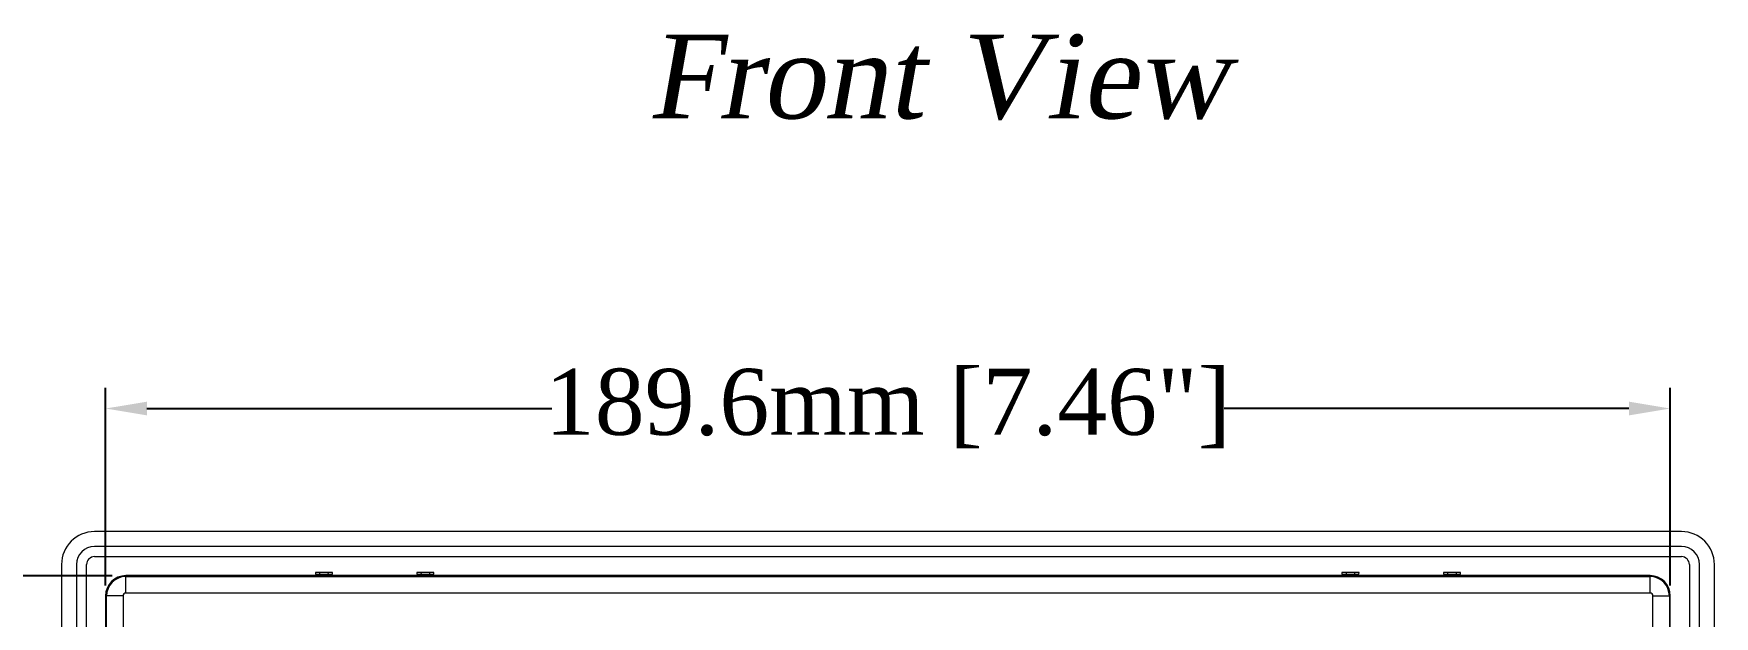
# Model space of a CAD drawing. Header units: millimetres. Extents: x 76 to 1788, y -159 to 878.
# Drawn here: x 209.9 to 413.6, y 415.5 to 486.2 of the extents above; entities that cross this region are included whole.
import ezdxf
from ezdxf.enums import TextEntityAlignment as Align

# ---------------------------------------------------------------- set-up
doc = ezdxf.new("R2010")
doc.units = ezdxf.units.MM
doc.header["$LTSCALE"] = 2
doc.layers.add('DIM', color=7, linetype='Continuous')
doc.styles.add('2', font='TIMES.TTF')
doc.styles.get("Standard").update_dxf_attribs({"font": 'TIMES.TTF'})
doc.dimstyles.new('ISO-25', dxfattribs={"dimscale": 2, "dimtxt": 4, "dimasz": 2.5, "dimexe": 1.25, "dimexo": 0.625, "dimtad": 0, "dimdsep": 46, "dimtxsty": 'Standard', "dimcen": 2.5, "dimadec": 0, "dimazin": 0, "dimtfac": 1, "dimtmove": 0, "dimatfit": 3, "dimfxl": 0, "dimarcsym": 0})

# ---------------------------------------------------------------- blocks, each defined once
blk = doc.blocks.new('*D58')
at = {"layer": 'Defpoints', "color": 0}
for p in [(408.27, 440.7), (218.67, 417.98), (408.27, 417.98)]:
    blk.add_point(p, dxfattribs=at)
at = {"layer": 'DIM', "color": 0, "lineweight": -2}
for p, q in [((218.67, 419.23), (218.67, 443.2)), ((408.27, 419.23), (408.27, 443.2)), ((223.67, 440.7), (272.74, 440.7)), ((403.27, 440.7), (354.21, 440.7))]:
    blk.add_line(p, q, dxfattribs=at)
at = {"layer": 'DIM', "color": 0}
for points in [[(223.67, 441.53), (223.67, 439.87), (218.67, 440.7)], [(403.27, 439.87), (403.27, 441.53), (408.27, 440.7)]]:
    blk.add_solid(points, dxfattribs=at)
at = {"layer": 'DIM', "color": 0, "lineweight": 0, "insert": (313.47, 440.7), "char_height": 8, "attachment_point": 5}
blk.add_mtext('189.6mm [7.46"]', dxfattribs=at)
blk = doc.blocks.new('*D59')
at = {"layer": 'Defpoints', "color": 0}
for p in [(220.72, 420.43), (186.5, 284.83), (220.72, 284.83)]:
    blk.add_point(p, dxfattribs=at)
at = {"layer": 'DIM', "color": 0, "lineweight": -2}
for p, q in [((219.47, 420.43), (184, 420.43)), ((186.5, 415.43), (186.5, 393.37)), ((186.5, 289.83), (186.5, 311.89)), ((219.47, 284.83), (184, 284.83))]:
    blk.add_line(p, q, dxfattribs=at)
at = {"layer": 'DIM', "color": 0}
for points in [[(187.33, 415.43), (185.67, 415.43), (186.5, 420.43)], [(185.67, 289.83), (187.33, 289.83), (186.5, 284.83)]]:
    blk.add_solid(points, dxfattribs=at)
at = {"layer": 'DIM', "color": 0, "lineweight": 0, "insert": (186.5, 352.63), "char_height": 8, "attachment_point": 5, "rotation": 90}
blk.add_mtext('135.6mm [5.34"]', dxfattribs=at)

msp = doc.modelspace()

# ---------------------------------------------------------------- linework, layer by layer
at = {"lineweight": 0}
for p, q in [((409.622, 425.778), (217.322, 425.778)), ((409.622, 423.978), (217.322, 423.978)), ((213.322, 421.778), (213.322, 283.478)), ((215.122, 421.778), (215.122, 283.478)), ((216.36, 283.475), (216.36, 421.783)), ((217.32, 422.743), (409.627, 422.743)), ((410.587, 421.783), (410.587, 283.475)), ((411.822, 283.478), (411.822, 421.778)), ((413.622, 283.478), (413.622, 421.778)), ((405.824, 420.439), (221.124, 420.439)), ((405.824, 420.428), (221.124, 420.428)), ((221.124, 420.428), (221.124, 420.325)), ((221.124, 418.326), (221.124, 420.325)), ((221.124, 420.325), (405.824, 420.325)), ((244.087, 420.812), (244.093, 420.628)), ((245.662, 420.829), (244.586, 420.829)), ((244.586, 420.829), (244.593, 420.61)), ((244.593, 420.61), (245.654, 420.61)), ((245.654, 420.61), (245.662, 420.829)), ((246.154, 420.628), (246.161, 420.812)), ((256.387, 420.812), (256.393, 420.628)), ((257.962, 420.829), (256.886, 420.829)), ((256.886, 420.829), (256.893, 420.61)), ((256.893, 420.61), (257.954, 420.61)), ((257.954, 420.61), (257.962, 420.829)), ((258.454, 420.628), (258.461, 420.812)), ((368.487, 420.812), (368.493, 420.628)), ((370.062, 420.829), (368.986, 420.829)), ((368.986, 420.829), (368.993, 420.61)), ((368.993, 420.61), (370.054, 420.61)), ((370.054, 420.61), (370.062, 420.829)), ((370.554, 420.628), (370.561, 420.812)), ((380.787, 420.812), (380.793, 420.628)), ((382.362, 420.829), (381.286, 420.829)), ((381.286, 420.829), (381.293, 420.61)), ((381.293, 420.61), (382.354, 420.61)), ((382.354, 420.61), (382.362, 420.829)), ((382.854, 420.628), (382.861, 420.812)), ((405.824, 420.325), (405.824, 420.428)), ((405.824, 418.326), (405.824, 420.325)), ((218.664, 417.979), (218.664, 287.279)), ((218.675, 417.979), (218.675, 287.279)), ((218.778, 417.979), (218.675, 417.979)), ((218.778, 287.279), (218.778, 417.979)), ((220.777, 417.979), (218.778, 417.979)), ((220.777, 417.979), (220.777, 287.279)), ((405.824, 418.326), (221.124, 418.326)), ((406.17, 287.279), (406.17, 417.979)), ((406.17, 417.979), (408.169, 417.979)), ((408.169, 417.979), (408.169, 287.279)), ((408.273, 417.979), (408.169, 417.979)), ((408.273, 287.279), (408.273, 417.979)), ((408.283, 287.279), (408.283, 417.979))]:
    msp.add_line(p, q, dxfattribs=at)
for centre, radius, start, end in [((217.322, 421.778), 4, 90, 180), ((409.622, 421.778), 4, 0, 90), ((217.322, 421.778), 2.2, 90, 180), ((409.622, 421.778), 2.2, 0, 90), ((217.32, 421.783), 0.96, 90, 180), ((409.627, 421.783), 0.96, 0, 90), ((221.124, 417.979), 2.46, 90, 180), ((221.124, 417.979), 2.449, 90, 180), ((221.124, 417.979), 2.345, 90, 180), ((405.824, 417.979), 2.46, 0, 90), ((405.824, 417.979), 2.449, 0, 90), ((405.824, 417.979), 2.345, 0, 90), ((221.124, 417.979), 0.347, 90, 180), ((405.824, 417.979), 0.347, 0, 90)]:
    msp.add_arc(centre, radius, start, end, dxfattribs=at)
for centre, ratio, start_param, end_param in [((244.587, 420.812), 0.0349632, 1.5732382, 3.1428166), ((244.593, 420.628), 0.0348783, 3.1428106, 4.712389), ((245.654, 420.628), 0.0348783, 4.712389, 6.2819673), ((245.661, 420.812), 0.0349632, 6.2819614, 7.8515397), ((256.887, 420.812), 0.0349632, 1.5732382, 3.1428166), ((256.893, 420.628), 0.0348783, 3.1428106, 4.712389), ((257.954, 420.628), 0.0348783, 4.712389, 6.2819673), ((257.961, 420.812), 0.0349632, 6.2819614, 7.8515397), ((368.987, 420.812), 0.0349632, 1.5732382, 3.1428166), ((368.993, 420.628), 0.0348783, 3.1428106, 4.712389), ((370.054, 420.628), 0.0348783, 4.712389, 6.2819673), ((370.061, 420.812), 0.0349632, 6.2819614, 7.8515397), ((381.287, 420.812), 0.0349632, 1.5732382, 3.1428166), ((381.293, 420.628), 0.0348783, 3.1428106, 4.712389), ((382.354, 420.628), 0.0348783, 4.712389, 6.2819673), ((382.361, 420.812), 0.0349632, 6.2819614, 7.8515397)]:
    msp.add_ellipse(centre, major_axis=(0.5, 0), ratio=ratio, start_param=start_param, end_param=end_param, dxfattribs=at)

# ---------------------------------------------------------------- texts
at = {"lineweight": 0, "style": '2', "oblique": 10}
msp.add_text('Front View', height=10.1695, dxfattribs=at).set_placement((319.587, 480.892), align=Align.MIDDLE)

# ---------------------------------------------------------------- dimensions: what is measured, and where the dimension line sits
at = {"layer": 'DIM', "lineweight": 0}
dim = msp.add_linear_dim(base=(408.273, 440.7), p1=(218.674, 417.979), p2=(408.273, 417.979), dimstyle='ISO-25', override={"dimpost": 'mm'}, dxfattribs=at)
dim.commit()
dim.dimension.update_dxf_attribs({"geometry": '*D58', "text_midpoint": (313.474, 440.7)})
dim = msp.add_linear_dim(base=(186.5, 284.829), p1=(220.715, 420.429), p2=(220.715, 284.829), angle=90, dimstyle='ISO-25', override={"dimpost": 'mm'}, dxfattribs=at)
dim.commit()
dim.dimension.update_dxf_attribs({"geometry": '*D59', "text_midpoint": (186.5, 352.629)})

doc.saveas('drawing.dxf')
